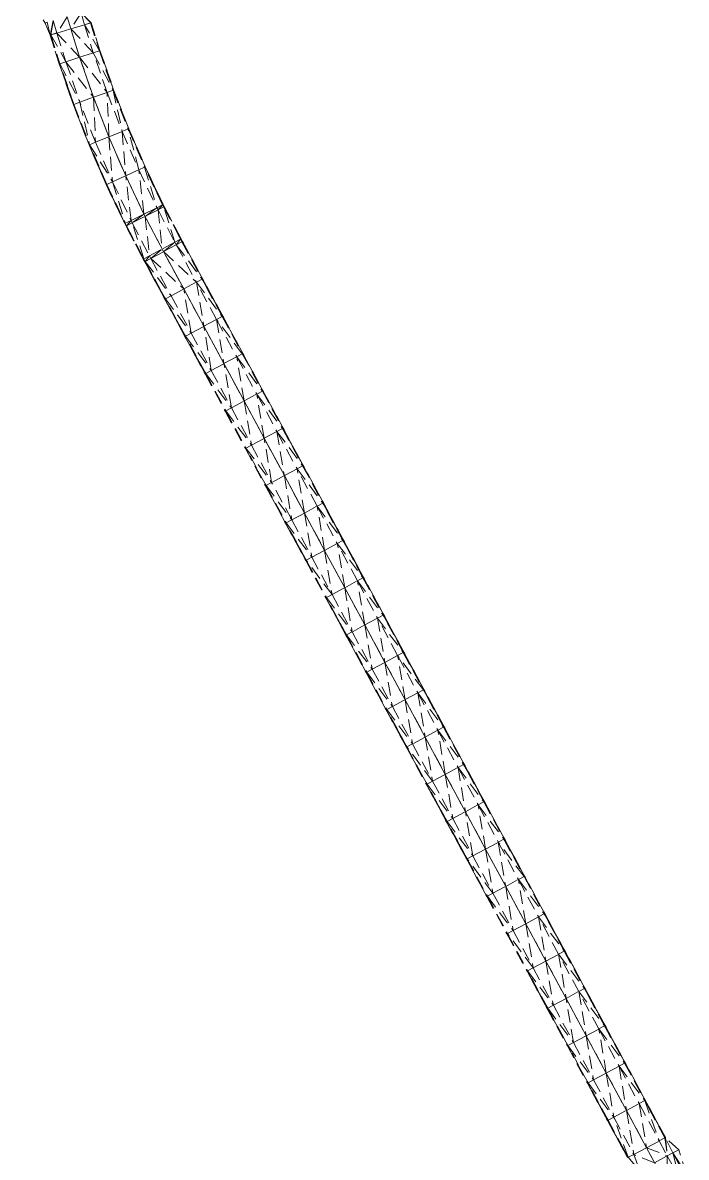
# Model space of a CAD drawing. Header units: metres. Extents: x -162 to 309, y -515 to 446.
# Drawn here: x -142.1 to 14.4, y -94.6 to 172.9 of the extents above; entities that cross this region are included whole.
import ezdxf

# ---------------------------------------------------------------- set-up
doc = ezdxf.new("R2010")
doc.units = ezdxf.units.M
doc.linetypes.add('HIDDEN', pattern=[9.525, 6.35, -3.175])
for name, color, linetype, lineweight in [('CIVD_ROAD1', 7, 'Continuous', 20), ('SURF30BREAK', 8, 'Continuous', 0), ('SURF31FEATURE', 8, 'Continuous', 0)]:
    doc.layers.add(name, color=color, linetype=linetype, lineweight=lineweight)

msp = doc.modelspace()

# ---------------------------------------------------------------- linework, layer by layer
at = {"layer": 'CIVD_ROAD1', "color": 12, "linetype": 'Continuous', "lineweight": 0}
for points in [[(-126.05, 172.79, 270.78), (-127.49, 172.36, 270.75), (-127.49, 172.36, 270.75), (-126.05, 172.79, 270.78), (-126.05, 172.79, 270.78)], [(-125.91, 172.83, 270.78), (-126.05, 172.79, 270.78), (-126.05, 172.79, 270.78), (-125.91, 172.83, 270.78), (-125.91, 172.83, 270.78)], [(-135.59, 169.95, 271.05), (-135.44, 169.99, 271.05), (-135.44, 169.99, 271.05), (-135.59, 169.95, 271.05), (-135.59, 169.95, 271.05)], [(-135.44, 169.99, 271.05), (-134.01, 170.42, 271.02), (-134.01, 170.42, 271.02), (-135.44, 169.99, 271.05), (-135.44, 169.99, 271.05)]]:
    msp.add_polyline3d(points, dxfattribs=at)
at = {"layer": 'SURF30BREAK', "color": 30, "linetype": 'HIDDEN', "lineweight": 0, "ltscale": 0.5}
for p, q in [((-142.08, 181.75, 275.45), (-136.82, 172.73, 270.86)), ((-131.59, 174.27, 271.06), (-134, 170.41, 271.01)), ((-131.59, 174.27, 271.06), (-130.75, 171.39, 270.88)), ((-128.31, 175.18, 270.93), (-130.75, 171.39, 270.88)), ((-128.31, 175.18, 270.93), (-126.06, 172.81, 270.77)), ((-125.91, 172.85, 270.77), (-128.31, 175.18, 270.93)), ((-127.49, 172.37, 270.74), (-128.31, 175.18, 270.93)), ((-136.82, 172.73, 270.86), (-136.31, 172.95, 271.23)), ((-136.82, 172.73, 270.86), (-135.59, 169.93, 270.74)), ((-135.59, 169.93, 270.74), (-136.31, 172.95, 271.23)), ((-134.86, 173.36, 271.2), (-135.59, 169.93, 270.74)), ((-134.86, 173.36, 271.2), (-135.59, 169.93, 270.74)), ((-135.58, 169.93, 271.04), (-134.86, 173.36, 271.2)), ((-135.44, 169.97, 271.04), (-134.86, 173.36, 271.2)), ((-134.86, 173.36, 271.2), (-134, 170.41, 271.01)), ((-134, 170.41, 271.01), (-130.75, 171.39, 270.88)), ((-130.75, 171.39, 270.88), (-127.49, 172.37, 270.74)), ((-130.75, 171.39, 270.88), (-125.43, 165.77, 270.31)), ((-130.75, 171.39, 270.88), (-128.66, 164.71, 270.44)), ((-126.06, 172.81, 270.77), (-127.49, 172.37, 270.74)), ((-124.01, 166.24, 270.34), (-127.49, 172.37, 270.74)), ((-127.49, 172.37, 270.74), (-125.43, 165.77, 270.31)), ((-125.91, 172.85, 270.77), (-126.06, 172.81, 270.77)), ((-126.06, 172.81, 270.77), (-123.87, 166.29, 270.34)), ((-126.06, 172.81, 270.77), (-124.01, 166.24, 270.34)), ((-125.91, 172.85, 270.77), (-125.91, 172.85, 270.47)), ((-125.91, 172.85, 270.77), (-125.91, 172.85, 270.47)), ((-125.91, 172.85, 270.77), (-123.87, 166.29, 270.34)), ((-123.86, 166.29, 270.04), (-125.91, 172.85, 270.77)), ((-123.86, 166.29, 270.04), (-125.91, 172.85, 270.47)), ((-135.59, 169.93, 270.74), (-135.58, 169.93, 271.04)), ((-135.59, 169.93, 270.74), (-133.46, 163.13, 270.61)), ((-135.59, 169.93, 270.74), (-133.46, 163.13, 270.31)), ((-135.59, 169.93, 270.74), (-135.59, 169.93, 270.74)), ((-133.46, 163.13, 270.31), (-135.59, 169.93, 270.74)), ((-135.58, 169.93, 271.04), (-135.44, 169.97, 271.04)), ((-135.58, 169.93, 271.04), (-133.32, 163.17, 270.61)), ((-133.46, 163.13, 270.61), (-135.58, 169.93, 271.04)), ((-135.44, 169.97, 271.04), (-134, 170.41, 271.01)), ((-135.44, 169.97, 271.04), (-131.89, 163.64, 270.58)), ((-135.44, 169.97, 271.04), (-133.32, 163.17, 270.61)), ((-134, 170.41, 271.01), (-128.66, 164.71, 270.44)), ((-134, 170.41, 271.01), (-131.89, 163.64, 270.58)), ((-125.43, 165.77, 270.31), (-124.01, 166.24, 270.34)), ((-123.87, 166.29, 270.34), (-124.01, 166.24, 270.34)), ((-124.01, 166.24, 270.34), (-120.64, 157, 269.65)), ((-124.01, 166.24, 270.34), (-120.79, 156.95, 269.65)), ((-123.87, 166.29, 270.34), (-123.86, 166.29, 270.04)), ((-123.87, 166.29, 270.34), (-120.64, 157.01, 269.35)), ((-120.64, 157, 269.65), (-123.87, 166.29, 270.34)), ((-120.64, 157.01, 269.35), (-123.86, 166.29, 270.04)), ((-133.46, 163.13, 270.61), (-133.32, 163.17, 270.61)), ((-133.32, 163.17, 270.61), (-131.89, 163.64, 270.58)), ((-133.32, 163.17, 270.61), (-128.58, 154.09, 269.89)), ((-129.99, 153.57, 269.92), (-133.32, 163.17, 270.61)), ((-131.89, 163.64, 270.58), (-128.66, 164.71, 270.44)), ((-131.89, 163.64, 270.58), (-125.39, 155.26, 269.76)), ((-131.89, 163.64, 270.58), (-128.58, 154.09, 269.89)), ((-128.66, 164.71, 270.44), (-125.43, 165.77, 270.31)), ((-128.66, 164.71, 270.44), (-122.19, 156.43, 269.62)), ((-128.66, 164.71, 270.44), (-125.39, 155.26, 269.76)), ((-125.43, 165.77, 270.31), (-120.79, 156.95, 269.65)), ((-122.19, 156.43, 269.62), (-125.43, 165.77, 270.31)), ((-133.46, 163.13, 270.61), (-129.99, 153.57, 269.92)), ((-133.46, 163.13, 270.31), (-133.46, 163.13, 270.61)), ((-133.46, 163.13, 270.31), (-130.13, 153.52, 269.92)), ((-133.46, 163.13, 270.31), (-130.13, 153.52, 269.62)), ((-130.13, 153.52, 269.92), (-133.46, 163.13, 270.61)), ((-128.58, 154.09, 269.89), (-125.39, 155.26, 269.76)), ((-125.39, 155.26, 269.76), (-122.19, 156.43, 269.62)), ((-125.39, 155.26, 269.76), (-121.76, 145.94, 269.07)), ((-125.39, 155.26, 269.76), (-124.91, 144.65, 269.21)), ((-122.19, 156.43, 269.62), (-120.79, 156.95, 269.65)), ((-122.19, 156.43, 269.62), (-118.62, 147.23, 268.94)), ((-121.76, 145.94, 269.07), (-122.19, 156.43, 269.62)), ((-120.79, 156.95, 269.65), (-120.64, 157, 269.65)), ((-120.79, 156.95, 269.65), (-117.09, 147.86, 268.97)), ((-120.79, 156.95, 269.65), (-117.23, 147.8, 268.97)), ((-120.79, 156.95, 269.65), (-118.62, 147.23, 268.94)), ((-120.64, 157.01, 269.35), (-117.09, 147.86, 268.97)), ((-120.64, 157, 269.65), (-120.64, 157.01, 269.35)), ((-117.08, 147.86, 268.67), (-120.64, 157.01, 269.35)), ((-120.64, 157, 269.65), (-117.09, 147.86, 268.97)), ((-130.13, 153.52, 269.92), (-129.99, 153.57, 269.92)), ((-130.13, 153.52, 269.92), (-126.3, 144.08, 269.24)), ((-130.13, 153.52, 269.62), (-130.13, 153.52, 269.92)), ((-130.13, 153.52, 269.62), (-126.44, 144.02, 268.94)), ((-126.44, 144.02, 268.94), (-130.13, 153.52, 269.92)), ((-126.43, 144.02, 269.24), (-130.13, 153.52, 269.92)), ((-129.99, 153.57, 269.92), (-128.58, 154.09, 269.89)), ((-129.99, 153.57, 269.92), (-126.3, 144.08, 269.24)), ((-128.58, 154.09, 269.89), (-126.3, 144.08, 269.24)), ((-124.91, 144.65, 269.21), (-128.58, 154.09, 269.89)), ((-121.76, 145.94, 269.07), (-118.62, 147.23, 268.94)), ((-117.23, 147.8, 268.97), (-118.62, 147.23, 268.94)), ((-118.62, 147.23, 268.94), (-114.7, 138.17, 268.25)), ((-118.62, 147.23, 268.94), (-117.79, 136.76, 268.39)), ((-117.09, 147.86, 268.97), (-117.23, 147.8, 268.97)), ((-117.23, 147.8, 268.97), (-113.2, 138.85, 268.28)), ((-117.23, 147.8, 268.97), (-113.33, 138.79, 268.28)), ((-114.7, 138.17, 268.25), (-117.23, 147.8, 268.97)), ((-117.09, 147.86, 268.97), (-117.08, 147.86, 268.67)), ((-117.09, 147.86, 268.97), (-113.2, 138.85, 268.28)), ((-117.08, 147.86, 268.67), (-113.2, 138.85, 268.28)), ((-113.19, 138.85, 267.98), (-117.08, 147.86, 268.67)), ((-126.3, 144.08, 269.24), (-124.91, 144.65, 269.21)), ((-124.91, 144.65, 269.21), (-121.76, 145.94, 269.07)), ((-124.91, 144.65, 269.21), (-120.89, 135.36, 268.52)), ((-121.76, 145.94, 269.07), (-117.79, 136.76, 268.39)), ((-121.76, 145.94, 269.07), (-120.89, 135.36, 268.52)), ((-126.44, 144.02, 268.94), (-126.43, 144.02, 269.24)), ((-126.44, 144.02, 268.94), (-122.4, 134.67, 268.25)), ((-126.43, 144.02, 269.24), (-126.3, 144.08, 269.24)), ((-126.43, 144.02, 269.24), (-122.26, 134.73, 268.55)), ((-126.43, 144.02, 269.24), (-122.39, 134.67, 268.55)), ((-122.4, 134.67, 268.25), (-126.43, 144.02, 269.24)), ((-126.3, 144.08, 269.24), (-120.89, 135.36, 268.52)), ((-122.26, 134.73, 268.55), (-126.3, 144.08, 269.24)), ((-120.89, 135.36, 268.52), (-117.79, 136.76, 268.39)), ((-117.79, 136.76, 268.39), (-114.7, 138.17, 268.25)), ((-117.79, 136.76, 268.39), (-113.49, 127.74, 267.7)), ((-116.54, 126.24, 267.84), (-117.79, 136.76, 268.39)), ((-114.7, 138.17, 268.25), (-113.33, 138.79, 268.28)), ((-114.7, 138.17, 268.25), (-110.44, 129.23, 267.57)), ((-113.49, 127.74, 267.7), (-114.7, 138.17, 268.25)), ((-113.2, 138.85, 268.28), (-113.33, 138.79, 268.28)), ((-109.09, 129.89, 267.6), (-113.33, 138.79, 268.28)), ((-113.33, 138.79, 268.28), (-110.44, 129.23, 267.57)), ((-113.19, 138.85, 267.98), (-113.2, 138.85, 268.28)), ((-113.2, 138.85, 268.28), (-108.95, 129.95, 267.6)), ((-113.2, 138.85, 268.28), (-109.09, 129.89, 267.6)), ((-108.95, 129.96, 267.3), (-113.19, 138.85, 267.98)), ((-113.19, 138.85, 267.98), (-108.95, 129.95, 267.6)), ((-122.4, 134.67, 268.25), (-122.39, 134.67, 268.55)), ((-122.4, 134.67, 268.25), (-118.03, 125.52, 267.57)), ((-122.39, 134.67, 268.55), (-122.26, 134.73, 268.55)), ((-122.39, 134.67, 268.55), (-118.03, 125.52, 267.87)), ((-118.03, 125.52, 267.57), (-122.39, 134.67, 268.55)), ((-122.26, 134.73, 268.55), (-120.89, 135.36, 268.52)), ((-122.26, 134.73, 268.55), (-117.89, 125.58, 267.87)), ((-118.03, 125.52, 267.87), (-122.26, 134.73, 268.55)), ((-120.89, 135.36, 268.52), (-116.54, 126.24, 267.84)), ((-120.89, 135.36, 268.52), (-117.89, 125.58, 267.87)), ((-113.49, 127.74, 267.7), (-110.44, 129.23, 267.57)), ((-113.21, 127.18, 267.66), (-110.44, 129.23, 267.57)), ((-110.18, 128.73, 267.53), (-113.21, 127.18, 267.66)), ((-110.44, 129.23, 267.57), (-109.09, 129.89, 267.6)), ((-110.44, 129.23, 267.57), (-110.18, 128.73, 267.53)), ((-110.18, 128.73, 267.53), (-109.09, 129.89, 267.6)), ((-110.18, 128.73, 267.53), (-108.85, 129.41, 267.56)), ((-110.18, 128.73, 267.53), (-106.19, 121.09, 266.98)), ((-110.18, 128.73, 267.53), (-109.2, 119.5, 267.07)), ((-108.95, 129.95, 267.6), (-109.09, 129.89, 267.6)), ((-109.09, 129.89, 267.6), (-108.85, 129.41, 267.56)), ((-108.71, 129.48, 267.26), (-108.95, 129.96, 267.3)), ((-108.95, 129.96, 267.3), (-108.95, 129.95, 267.6)), ((-108.95, 129.96, 267.3), (-108.72, 129.48, 267.56)), ((-108.72, 129.48, 267.56), (-108.95, 129.95, 267.6)), ((-108.95, 129.95, 267.6), (-108.85, 129.41, 267.56)), ((-108.85, 129.41, 267.56), (-108.72, 129.48, 267.56)), ((-108.85, 129.41, 267.56), (-104.87, 121.79, 267.01)), ((-106.19, 121.09, 266.98), (-108.85, 129.41, 267.56)), ((-108.72, 129.48, 267.56), (-108.71, 129.48, 267.26)), ((-108.72, 129.48, 267.56), (-104.73, 121.86, 267.01)), ((-104.87, 121.79, 267.01), (-108.72, 129.48, 267.56)), ((-104.73, 121.87, 266.71), (-108.71, 129.48, 267.26)), ((-108.71, 129.48, 267.26), (-104.73, 121.86, 267.01)), ((-116.54, 126.24, 267.84), (-117.89, 125.58, 267.87)), ((-116.54, 126.24, 267.84), (-117.57, 124.95, 267.83)), ((-116.54, 126.24, 267.84), (-113.49, 127.74, 267.7)), ((-116.54, 126.24, 267.84), (-116.24, 125.63, 267.8)), ((-113.49, 127.74, 267.7), (-116.24, 125.63, 267.8)), ((-116.24, 125.63, 267.8), (-113.21, 127.18, 267.66)), ((-113.49, 127.74, 267.7), (-113.21, 127.18, 267.66)), ((-109.2, 119.5, 267.07), (-113.21, 127.18, 267.66)), ((-113.21, 127.18, 267.66), (-112.2, 117.9, 267.15)), ((-118.03, 125.52, 267.87), (-117.89, 125.58, 267.87)), ((-118.03, 125.52, 267.87), (-117.71, 124.88, 267.83)), ((-118.03, 125.52, 267.87), (-117.71, 124.88, 267.53)), ((-118.03, 125.52, 267.57), (-118.03, 125.52, 267.87)), ((-118.03, 125.52, 267.57), (-117.71, 124.88, 267.53)), ((-117.89, 125.58, 267.87), (-117.57, 124.95, 267.83)), ((-117.71, 124.88, 267.83), (-117.89, 125.58, 267.87)), ((-117.71, 124.88, 267.83), (-117.57, 124.95, 267.83)), ((-117.71, 124.88, 267.83), (-113.66, 117.13, 267.18)), ((-117.71, 124.88, 267.53), (-117.71, 124.88, 267.83)), ((-117.71, 124.88, 267.53), (-113.66, 117.13, 266.88)), ((-113.66, 117.13, 266.88), (-117.71, 124.88, 267.83)), ((-117.57, 124.95, 267.83), (-116.24, 125.63, 267.8)), ((-117.57, 124.95, 267.83), (-113.52, 117.2, 267.18)), ((-113.66, 117.13, 267.18), (-117.57, 124.95, 267.83)), ((-116.24, 125.63, 267.8), (-112.2, 117.9, 267.15)), ((-113.52, 117.2, 267.18), (-116.24, 125.63, 267.8)), ((-106.19, 121.09, 266.98), (-109.2, 119.5, 267.07)), ((-106.19, 121.09, 266.98), (-108.86, 118.87, 267.02)), ((-108.86, 118.87, 267.02), (-105.87, 120.49, 266.93)), ((-106.19, 121.09, 266.98), (-104.87, 121.79, 267.01)), ((-106.19, 121.09, 266.98), (-105.87, 120.49, 266.93)), ((-104.87, 121.79, 267.01), (-105.87, 120.49, 266.93)), ((-105.87, 120.49, 266.93), (-104.55, 121.2, 266.96)), ((-105.87, 120.49, 266.93), (-99.8, 112.4, 266.28)), ((-105.87, 120.49, 266.93), (-101.12, 111.68, 266.25)), ((-104.87, 121.79, 267.01), (-104.73, 121.86, 267.01)), ((-104.87, 121.79, 267.01), (-104.55, 121.2, 266.96)), ((-104.73, 121.86, 267.01), (-104.73, 121.87, 266.71)), ((-104.41, 121.27, 266.96), (-104.73, 121.87, 266.71)), ((-104.41, 121.27, 266.66), (-104.73, 121.87, 266.71)), ((-104.73, 121.86, 267.01), (-104.41, 121.27, 266.96)), ((-104.55, 121.2, 266.96), (-104.73, 121.86, 267.01)), ((-104.55, 121.2, 266.96), (-104.41, 121.27, 266.96)), ((-104.55, 121.2, 266.96), (-99.67, 112.47, 266.28)), ((-104.55, 121.2, 266.96), (-99.8, 112.4, 266.28)), ((-104.41, 121.27, 266.96), (-104.41, 121.27, 266.66)), ((-104.41, 121.27, 266.96), (-99.67, 112.47, 265.98)), ((-99.67, 112.47, 265.98), (-104.41, 121.27, 266.66)), ((-99.67, 112.47, 266.28), (-104.41, 121.27, 266.96)), ((-113.52, 117.2, 267.18), (-112.2, 117.9, 267.15)), ((-112.2, 117.9, 267.15), (-113.17, 116.55, 267.13)), ((-112.2, 117.9, 267.15), (-109.2, 119.5, 267.07)), ((-112.2, 117.9, 267.15), (-111.85, 117.26, 267.1)), ((-111.85, 117.26, 267.1), (-109.2, 119.5, 267.07)), ((-111.85, 117.26, 267.1), (-108.86, 118.87, 267.02)), ((-109.2, 119.5, 267.07), (-108.86, 118.87, 267.02)), ((-108.86, 118.87, 267.02), (-101.12, 111.68, 266.25)), ((-108.86, 118.87, 267.02), (-104.12, 110.07, 266.33)), ((-113.66, 117.13, 267.18), (-113.52, 117.2, 267.18)), ((-113.66, 117.13, 267.18), (-113.31, 116.48, 267.13)), ((-113.66, 117.13, 267.18), (-113.31, 116.48, 266.83)), ((-113.66, 117.13, 266.88), (-113.66, 117.13, 267.18)), ((-113.66, 117.13, 266.88), (-113.31, 116.48, 266.83)), ((-113.52, 117.2, 267.18), (-113.17, 116.55, 267.13)), ((-113.52, 117.2, 267.18), (-113.31, 116.48, 267.13)), ((-113.17, 116.55, 267.13), (-113.31, 116.48, 267.13)), ((-108.43, 107.75, 266.45), (-113.31, 116.48, 267.13)), ((-108.56, 107.67, 266.45), (-113.31, 116.48, 266.83)), ((-113.31, 116.48, 267.13), (-113.31, 116.48, 266.83)), ((-113.31, 116.48, 267.13), (-108.56, 107.67, 266.45)), ((-113.31, 116.48, 266.83), (-108.56, 107.67, 266.15)), ((-111.85, 117.26, 267.1), (-113.17, 116.55, 267.13)), ((-113.17, 116.55, 267.13), (-107.11, 108.46, 266.42)), ((-113.17, 116.55, 267.13), (-108.43, 107.75, 266.45)), ((-111.85, 117.26, 267.1), (-104.12, 110.07, 266.33)), ((-111.85, 117.26, 267.1), (-107.11, 108.46, 266.42)), ((-101.12, 111.68, 266.25), (-99.8, 112.4, 266.28)), ((-99.8, 112.4, 266.28), (-99.67, 112.47, 266.28)), ((-99.8, 112.4, 266.28), (-94.93, 103.66, 265.59)), ((-95.06, 103.59, 265.59), (-99.8, 112.4, 266.28)), ((-99.67, 112.47, 265.98), (-94.93, 103.66, 265.59)), ((-99.67, 112.47, 266.28), (-99.67, 112.47, 265.98)), ((-99.67, 112.47, 266.28), (-94.93, 103.66, 265.59)), ((-94.92, 103.67, 265.29), (-99.67, 112.47, 265.98)), ((-107.11, 108.46, 266.42), (-104.12, 110.07, 266.33)), ((-104.12, 110.07, 266.33), (-101.12, 111.68, 266.25)), ((-104.12, 110.07, 266.33), (-99.37, 101.27, 265.65)), ((-102.36, 99.66, 265.73), (-104.12, 110.07, 266.33)), ((-101.12, 111.68, 266.25), (-95.06, 103.59, 265.59)), ((-101.12, 111.68, 266.25), (-99.37, 101.27, 265.65)), ((-96.38, 102.88, 265.56), (-101.12, 111.68, 266.25)), ((-108.43, 107.75, 266.45), (-108.56, 107.67, 266.45)), ((-108.56, 107.67, 266.45), (-103.68, 98.94, 265.76)), ((-108.56, 107.67, 266.45), (-103.82, 98.87, 265.46)), ((-108.56, 107.67, 266.15), (-108.56, 107.67, 266.45)), ((-108.56, 107.67, 266.15), (-103.82, 98.87, 265.46)), ((-103.82, 98.87, 265.76), (-108.56, 107.67, 266.45)), ((-108.43, 107.75, 266.45), (-107.11, 108.46, 266.42)), ((-108.43, 107.75, 266.45), (-102.36, 99.66, 265.73)), ((-103.68, 98.94, 265.76), (-108.43, 107.75, 266.45)), ((-107.11, 108.46, 266.42), (-102.36, 99.66, 265.73)), ((-99.37, 101.27, 265.65), (-96.38, 102.88, 265.56)), ((-95.06, 103.59, 265.59), (-96.38, 102.88, 265.56)), ((-90.31, 94.79, 264.91), (-96.38, 102.88, 265.56)), ((-96.38, 102.88, 265.56), (-91.63, 94.08, 264.88)), ((-96.38, 102.88, 265.56), (-94.63, 92.47, 264.96)), ((-94.93, 103.66, 265.59), (-95.06, 103.59, 265.59)), ((-95.06, 103.59, 265.59), (-90.18, 94.86, 264.91)), ((-95.06, 103.59, 265.59), (-90.31, 94.79, 264.91)), ((-94.92, 103.67, 265.29), (-94.93, 103.66, 265.59)), ((-94.93, 103.66, 265.59), (-90.18, 94.86, 264.91)), ((-90.18, 94.86, 264.61), (-94.92, 103.67, 265.29)), ((-94.92, 103.67, 265.29), (-90.18, 94.86, 264.91)), ((-103.68, 98.94, 265.76), (-102.36, 99.66, 265.73)), ((-102.36, 99.66, 265.73), (-99.37, 101.27, 265.65)), ((-102.36, 99.66, 265.73), (-97.62, 90.85, 265.05)), ((-99.37, 101.27, 265.65), (-94.63, 92.47, 264.96)), ((-97.62, 90.85, 265.05), (-99.37, 101.27, 265.65)), ((-103.82, 98.87, 265.76), (-103.68, 98.94, 265.76)), ((-103.82, 98.87, 265.46), (-103.82, 98.87, 265.76)), ((-103.82, 98.87, 265.46), (-99.08, 90.07, 264.78)), ((-103.82, 98.87, 265.76), (-98.94, 90.14, 265.08)), ((-103.82, 98.87, 265.76), (-99.08, 90.07, 264.78)), ((-99.07, 90.07, 265.08), (-103.82, 98.87, 265.76)), ((-103.68, 98.94, 265.76), (-97.62, 90.85, 265.05)), ((-98.94, 90.14, 265.08), (-103.68, 98.94, 265.76)), ((-94.63, 92.47, 264.96), (-91.63, 94.08, 264.88)), ((-91.63, 94.08, 264.88), (-90.31, 94.79, 264.91)), ((-91.63, 94.08, 264.88), (-85.57, 85.99, 264.22)), ((-91.63, 94.08, 264.88), (-86.89, 85.28, 264.19)), ((-89.88, 83.66, 264.28), (-91.63, 94.08, 264.88)), ((-90.18, 94.86, 264.91), (-90.31, 94.79, 264.91)), ((-90.31, 94.79, 264.91), (-85.44, 86.06, 264.22)), ((-90.31, 94.79, 264.91), (-85.57, 85.99, 264.22)), ((-90.18, 94.86, 264.61), (-85.44, 86.06, 264.22)), ((-90.18, 94.86, 264.91), (-90.18, 94.86, 264.61)), ((-90.18, 94.86, 264.91), (-85.44, 86.06, 264.22)), ((-85.43, 86.06, 263.92), (-90.18, 94.86, 264.61)), ((-97.62, 90.85, 265.05), (-94.63, 92.47, 264.96)), ((-94.63, 92.47, 264.96), (-89.88, 83.66, 264.28)), ((-92.87, 82.05, 264.36), (-94.63, 92.47, 264.96)), ((-99.08, 90.07, 264.78), (-99.07, 90.07, 265.08)), ((-99.08, 90.07, 264.78), (-94.33, 81.26, 264.09)), ((-99.07, 90.07, 265.08), (-98.94, 90.14, 265.08)), ((-99.07, 90.07, 265.08), (-94.19, 81.34, 264.39)), ((-99.07, 90.07, 265.08), (-94.33, 81.27, 264.39)), ((-99.07, 90.07, 265.08), (-94.33, 81.26, 264.09)), ((-98.94, 90.14, 265.08), (-97.62, 90.85, 265.05)), ((-98.94, 90.14, 265.08), (-92.87, 82.05, 264.36)), ((-98.94, 90.14, 265.08), (-94.19, 81.34, 264.39)), ((-97.62, 90.85, 265.05), (-92.87, 82.05, 264.36)), ((-86.89, 85.28, 264.19), (-85.57, 85.99, 264.22)), ((-85.57, 85.99, 264.22), (-85.44, 86.06, 264.22)), ((-85.57, 85.99, 264.22), (-80.69, 77.26, 263.54)), ((-85.57, 85.99, 264.22), (-80.82, 77.18, 263.54)), ((-85.44, 86.06, 264.22), (-85.43, 86.06, 263.92)), ((-85.44, 86.06, 264.22), (-80.69, 77.26, 263.54)), ((-80.69, 77.26, 263.24), (-85.43, 86.06, 263.92)), ((-80.69, 77.26, 263.54), (-85.43, 86.06, 263.92)), ((-92.87, 82.05, 264.36), (-89.88, 83.66, 264.28)), ((-89.88, 83.66, 264.28), (-86.89, 85.28, 264.19)), ((-89.88, 83.66, 264.28), (-85.14, 74.86, 263.59)), ((-89.88, 83.66, 264.28), (-88.13, 73.25, 263.68)), ((-86.89, 85.28, 264.19), (-80.82, 77.18, 263.54)), ((-86.89, 85.28, 264.19), (-82.14, 76.47, 263.51)), ((-85.14, 74.86, 263.59), (-86.89, 85.28, 264.19)), ((-94.19, 81.34, 264.39), (-94.33, 81.27, 264.39)), ((-94.33, 81.27, 264.39), (-94.33, 81.26, 264.09)), ((-94.33, 81.27, 264.39), (-89.45, 72.53, 263.71)), ((-94.33, 81.27, 264.39), (-89.58, 72.46, 263.71)), ((-94.33, 81.27, 264.39), (-89.59, 72.46, 263.41)), ((-94.33, 81.26, 264.09), (-89.59, 72.46, 263.41)), ((-92.87, 82.05, 264.36), (-94.19, 81.34, 264.39)), ((-94.19, 81.34, 264.39), (-88.13, 73.25, 263.68)), ((-94.19, 81.34, 264.39), (-89.45, 72.53, 263.71)), ((-92.87, 82.05, 264.36), (-88.13, 73.25, 263.68)), ((-85.14, 74.86, 263.59), (-82.14, 76.47, 263.51)), ((-80.82, 77.18, 263.54), (-82.14, 76.47, 263.51)), ((-82.14, 76.47, 263.51), (-76.08, 68.38, 262.85)), ((-82.14, 76.47, 263.51), (-77.4, 67.67, 262.82)), ((-82.14, 76.47, 263.51), (-80.39, 66.06, 262.91)), ((-80.69, 77.26, 263.54), (-80.82, 77.18, 263.54)), ((-75.95, 68.45, 262.85), (-80.82, 77.18, 263.54)), ((-80.82, 77.18, 263.54), (-76.08, 68.38, 262.85)), ((-75.95, 68.45, 262.85), (-80.69, 77.26, 263.54)), ((-75.94, 68.46, 262.55), (-80.69, 77.26, 263.24)), ((-80.69, 77.26, 263.24), (-80.69, 77.26, 263.54)), ((-80.69, 77.26, 263.24), (-75.95, 68.45, 262.85)), ((-89.59, 72.46, 263.41), (-89.58, 72.46, 263.71)), ((-89.59, 72.46, 263.41), (-84.84, 63.66, 262.72)), ((-89.45, 72.53, 263.71), (-89.58, 72.46, 263.71)), ((-89.58, 72.46, 263.71), (-84.71, 63.73, 263.02)), ((-89.58, 72.46, 263.71), (-84.84, 63.66, 263.02)), ((-89.58, 72.46, 263.71), (-84.84, 63.66, 262.72)), ((-89.45, 72.53, 263.71), (-88.13, 73.25, 263.68)), ((-84.71, 63.73, 263.02), (-89.45, 72.53, 263.71)), ((-89.45, 72.53, 263.71), (-83.39, 64.44, 262.99)), ((-88.13, 73.25, 263.68), (-85.14, 74.86, 263.59)), ((-88.13, 73.25, 263.68), (-83.39, 64.44, 262.99)), ((-83.39, 64.44, 262.99), (-85.14, 74.86, 263.59)), ((-85.14, 74.86, 263.59), (-80.39, 66.06, 262.91)), ((-77.4, 67.67, 262.82), (-80.39, 66.06, 262.91)), ((-77.4, 67.67, 262.82), (-76.08, 68.38, 262.85)), ((-75.65, 57.25, 262.22), (-77.4, 67.67, 262.82)), ((-72.65, 58.87, 262.14), (-77.4, 67.67, 262.82)), ((-77.4, 67.67, 262.82), (-71.33, 59.58, 262.17)), ((-75.95, 68.45, 262.85), (-76.08, 68.38, 262.85)), ((-76.08, 68.38, 262.85), (-71.2, 59.65, 262.17)), ((-76.08, 68.38, 262.85), (-71.33, 59.58, 262.17)), ((-75.94, 68.46, 262.55), (-75.95, 68.45, 262.85)), ((-75.95, 68.45, 262.85), (-71.2, 59.65, 262.17)), ((-71.2, 59.65, 262.17), (-75.94, 68.46, 262.55)), ((-71.2, 59.65, 261.87), (-75.94, 68.46, 262.55)), ((-83.39, 64.44, 262.99), (-84.71, 63.73, 263.02)), ((-80.39, 66.06, 262.91), (-83.39, 64.44, 262.99)), ((-78.64, 55.64, 262.31), (-83.39, 64.44, 262.99)), ((-80.39, 66.06, 262.91), (-75.65, 57.25, 262.22)), ((-80.39, 66.06, 262.91), (-78.64, 55.64, 262.31)), ((-84.84, 63.66, 263.02), (-84.71, 63.73, 263.02)), ((-84.84, 63.66, 263.02), (-79.96, 54.93, 262.34)), ((-84.84, 63.66, 263.02), (-80.1, 54.86, 262.04)), ((-84.84, 63.66, 262.72), (-84.84, 63.66, 263.02)), ((-84.84, 63.66, 262.72), (-80.1, 54.86, 262.04)), ((-80.09, 54.86, 262.34), (-84.84, 63.66, 263.02)), ((-84.71, 63.73, 263.02), (-78.64, 55.64, 262.31)), ((-84.71, 63.73, 263.02), (-79.96, 54.93, 262.34)), ((-75.65, 57.25, 262.22), (-72.65, 58.87, 262.14)), ((-72.65, 58.87, 262.14), (-71.33, 59.58, 262.17)), ((-72.65, 58.87, 262.14), (-66.59, 50.78, 261.49)), ((-72.65, 58.87, 262.14), (-67.91, 50.06, 261.46)), ((-70.9, 48.45, 261.54), (-72.65, 58.87, 262.14)), ((-71.33, 59.58, 262.17), (-71.2, 59.65, 262.17)), ((-71.33, 59.58, 262.17), (-66.46, 50.85, 261.49)), ((-66.59, 50.78, 261.49), (-71.33, 59.58, 262.17)), ((-71.2, 59.65, 262.17), (-71.2, 59.65, 261.87)), ((-71.2, 59.65, 262.17), (-66.46, 50.85, 261.49)), ((-66.46, 50.85, 261.49), (-71.2, 59.65, 261.87)), ((-66.45, 50.85, 261.19), (-71.2, 59.65, 261.87)), ((-75.65, 57.25, 262.22), (-78.64, 55.64, 262.31)), ((-75.65, 57.25, 262.22), (-70.9, 48.45, 261.54)), ((-75.65, 57.25, 262.22), (-73.9, 46.84, 261.63)), ((-80.1, 54.86, 262.04), (-80.09, 54.86, 262.34)), ((-80.1, 54.86, 262.04), (-75.35, 46.05, 261.36)), ((-80.09, 54.86, 262.34), (-79.96, 54.93, 262.34)), ((-75.35, 46.06, 261.66), (-80.09, 54.86, 262.34)), ((-80.09, 54.86, 262.34), (-75.22, 46.13, 261.66)), ((-80.09, 54.86, 262.34), (-75.35, 46.05, 261.36)), ((-79.96, 54.93, 262.34), (-78.64, 55.64, 262.31)), ((-75.22, 46.13, 261.66), (-79.96, 54.93, 262.34)), ((-79.96, 54.93, 262.34), (-73.9, 46.84, 261.63)), ((-78.64, 55.64, 262.31), (-73.9, 46.84, 261.63)), ((-66.59, 50.78, 261.49), (-66.46, 50.85, 261.49)), ((-66.46, 50.85, 261.49), (-66.45, 50.85, 261.19)), ((-66.46, 50.85, 261.49), (-61.71, 42.04, 260.8)), ((-61.71, 42.04, 260.8), (-66.45, 50.85, 261.19)), ((-61.71, 42.05, 260.5), (-66.45, 50.85, 261.19)), ((-73.9, 46.84, 261.63), (-70.9, 48.45, 261.54)), ((-70.9, 48.45, 261.54), (-67.91, 50.06, 261.46)), ((-70.9, 48.45, 261.54), (-66.16, 39.65, 260.86)), ((-70.9, 48.45, 261.54), (-69.15, 38.04, 260.94)), ((-67.91, 50.06, 261.46), (-66.59, 50.78, 261.49)), ((-67.91, 50.06, 261.46), (-61.85, 41.97, 260.8)), ((-66.16, 39.65, 260.86), (-67.91, 50.06, 261.46)), ((-63.17, 41.26, 260.77), (-67.91, 50.06, 261.46)), ((-66.59, 50.78, 261.49), (-61.71, 42.04, 260.8)), ((-61.85, 41.97, 260.8), (-66.59, 50.78, 261.49)), ((-75.35, 46.06, 261.66), (-75.22, 46.13, 261.66)), ((-75.35, 46.05, 261.36), (-75.35, 46.06, 261.66)), ((-75.35, 46.06, 261.66), (-70.47, 37.32, 260.97)), ((-75.35, 46.06, 261.66), (-70.6, 37.25, 260.97)), ((-75.35, 46.06, 261.66), (-70.61, 37.25, 260.67)), ((-75.35, 46.05, 261.36), (-70.61, 37.25, 260.67)), ((-75.22, 46.13, 261.66), (-73.9, 46.84, 261.63)), ((-69.15, 38.04, 260.94), (-75.22, 46.13, 261.66)), ((-75.22, 46.13, 261.66), (-70.47, 37.32, 260.97)), ((-73.9, 46.84, 261.63), (-69.15, 38.04, 260.94)), ((-66.16, 39.65, 260.86), (-63.17, 41.26, 260.77)), ((-63.17, 41.26, 260.77), (-61.85, 41.97, 260.8)), ((-63.17, 41.26, 260.77), (-57.1, 33.17, 260.12)), ((-63.17, 41.26, 260.77), (-58.42, 32.46, 260.09)), ((-61.41, 30.85, 260.17), (-63.17, 41.26, 260.77)), ((-61.85, 41.97, 260.8), (-61.71, 42.04, 260.8)), ((-61.85, 41.97, 260.8), (-56.97, 33.24, 260.12)), ((-61.85, 41.97, 260.8), (-57.1, 33.17, 260.12)), ((-61.71, 42.04, 260.8), (-61.71, 42.05, 260.5)), ((-56.97, 33.24, 260.12), (-61.71, 42.05, 260.5)), ((-56.96, 33.24, 259.82), (-61.71, 42.05, 260.5)), ((-61.71, 42.04, 260.8), (-56.97, 33.24, 260.12)), ((-70.47, 37.32, 260.97), (-69.15, 38.04, 260.94)), ((-69.15, 38.04, 260.94), (-66.16, 39.65, 260.86)), ((-69.15, 38.04, 260.94), (-64.41, 29.23, 260.26)), ((-66.16, 39.65, 260.86), (-61.41, 30.85, 260.17)), ((-66.16, 39.65, 260.86), (-64.41, 29.23, 260.26)), ((-70.6, 37.25, 260.97), (-70.61, 37.25, 260.67)), ((-70.61, 37.25, 260.67), (-65.86, 28.45, 259.99)), ((-70.47, 37.32, 260.97), (-70.6, 37.25, 260.97)), ((-70.6, 37.25, 260.97), (-65.73, 28.52, 260.29)), ((-65.86, 28.45, 259.99), (-70.6, 37.25, 260.97)), ((-65.86, 28.45, 260.29), (-70.6, 37.25, 260.97)), ((-70.47, 37.32, 260.97), (-64.41, 29.23, 260.26)), ((-65.73, 28.52, 260.29), (-70.47, 37.32, 260.97)), ((-61.41, 30.85, 260.17), (-58.42, 32.46, 260.09)), ((-58.42, 32.46, 260.09), (-57.1, 33.17, 260.12)), ((-53.68, 23.66, 259.4), (-58.42, 32.46, 260.09)), ((-58.42, 32.46, 260.09), (-52.36, 24.37, 259.43)), ((-58.42, 32.46, 260.09), (-56.67, 22.04, 259.49)), ((-57.1, 33.17, 260.12), (-56.97, 33.24, 260.12)), ((-52.36, 24.37, 259.43), (-57.1, 33.17, 260.12)), ((-57.1, 33.17, 260.12), (-52.22, 24.44, 259.43)), ((-56.97, 33.24, 260.12), (-56.96, 33.24, 259.82)), ((-56.97, 33.24, 260.12), (-52.22, 24.44, 259.43)), ((-52.22, 24.44, 259.13), (-56.96, 33.24, 259.82)), ((-52.22, 24.44, 259.43), (-56.96, 33.24, 259.82)), ((-61.41, 30.85, 260.17), (-64.41, 29.23, 260.26)), ((-61.41, 30.85, 260.17), (-56.67, 22.04, 259.49)), ((-61.41, 30.85, 260.17), (-59.66, 20.43, 259.57)), ((-65.86, 28.45, 260.29), (-65.73, 28.52, 260.29)), ((-65.86, 28.45, 259.99), (-65.86, 28.45, 260.29)), ((-65.86, 28.45, 259.99), (-61.12, 19.64, 259.3)), ((-65.86, 28.45, 260.29), (-60.98, 19.72, 259.6)), ((-65.86, 28.45, 260.29), (-61.12, 19.64, 259.3)), ((-61.12, 19.65, 259.6), (-65.86, 28.45, 260.29)), ((-65.73, 28.52, 260.29), (-64.41, 29.23, 260.26)), ((-65.73, 28.52, 260.29), (-59.66, 20.43, 259.57)), ((-65.73, 28.52, 260.29), (-60.98, 19.72, 259.6)), ((-64.41, 29.23, 260.26), (-59.66, 20.43, 259.57)), ((-52.36, 24.37, 259.43), (-53.68, 23.66, 259.4)), ((-52.22, 24.44, 259.43), (-52.36, 24.37, 259.43)), ((-47.48, 15.64, 258.75), (-52.36, 24.37, 259.43)), ((-52.36, 24.37, 259.43), (-47.61, 15.56, 258.75)), ((-47.48, 15.64, 258.45), (-52.22, 24.44, 259.13)), ((-52.22, 24.44, 259.13), (-52.22, 24.44, 259.43)), ((-52.22, 24.44, 259.13), (-47.48, 15.64, 258.75)), ((-52.22, 24.44, 259.43), (-47.48, 15.64, 258.75)), ((-59.66, 20.43, 259.57), (-56.67, 22.04, 259.49)), ((-56.67, 22.04, 259.49), (-53.68, 23.66, 259.4)), ((-56.67, 22.04, 259.49), (-51.93, 13.24, 258.8)), ((-56.67, 22.04, 259.49), (-54.92, 11.63, 258.89)), ((-47.61, 15.56, 258.75), (-53.68, 23.66, 259.4)), ((-53.68, 23.66, 259.4), (-48.93, 14.85, 258.72)), ((-51.93, 13.24, 258.8), (-53.68, 23.66, 259.4)), ((-61.12, 19.65, 259.6), (-60.98, 19.72, 259.6)), ((-61.12, 19.64, 259.3), (-61.12, 19.65, 259.6)), ((-61.12, 19.65, 259.6), (-56.24, 10.92, 258.92)), ((-61.12, 19.65, 259.6), (-56.38, 10.84, 258.62)), ((-56.37, 10.84, 258.92), (-61.12, 19.65, 259.6)), ((-61.12, 19.64, 259.3), (-56.38, 10.84, 258.62)), ((-60.98, 19.72, 259.6), (-59.66, 20.43, 259.57)), ((-60.98, 19.72, 259.6), (-54.92, 11.63, 258.89)), ((-60.98, 19.72, 259.6), (-56.24, 10.92, 258.92)), ((-59.66, 20.43, 259.57), (-54.92, 11.63, 258.89)), ((-48.93, 14.85, 258.72), (-51.93, 13.24, 258.8)), ((-47.61, 15.56, 258.75), (-48.93, 14.85, 258.72)), ((-48.93, 14.85, 258.72), (-42.87, 6.76, 258.06)), ((-48.93, 14.85, 258.72), (-44.19, 6.05, 258.03)), ((-48.93, 14.85, 258.72), (-47.18, 4.44, 258.12)), ((-47.61, 15.56, 258.75), (-47.48, 15.64, 258.75)), ((-47.61, 15.56, 258.75), (-42.74, 6.83, 258.06)), ((-42.87, 6.76, 258.06), (-47.61, 15.56, 258.75)), ((-47.48, 15.64, 258.75), (-47.48, 15.64, 258.45)), ((-47.48, 15.64, 258.75), (-42.74, 6.83, 258.06)), ((-42.74, 6.83, 258.06), (-47.48, 15.64, 258.45)), ((-42.73, 6.84, 257.76), (-47.48, 15.64, 258.45)), ((-56.38, 10.84, 258.62), (-56.37, 10.84, 258.92)), ((-56.38, 10.84, 258.62), (-51.63, 2.04, 257.93)), ((-56.37, 10.84, 258.92), (-56.24, 10.92, 258.92)), ((-51.63, 2.04, 257.93), (-56.37, 10.84, 258.92)), ((-56.37, 10.84, 258.92), (-51.49, 2.11, 258.23)), ((-56.37, 10.84, 258.92), (-51.63, 2.04, 258.23)), ((-56.24, 10.92, 258.92), (-54.92, 11.63, 258.89)), ((-51.49, 2.11, 258.23), (-56.24, 10.92, 258.92)), ((-56.24, 10.92, 258.92), (-50.17, 2.82, 258.2)), ((-54.92, 11.63, 258.89), (-51.93, 13.24, 258.8)), ((-54.92, 11.63, 258.89), (-50.17, 2.82, 258.2)), ((-51.93, 13.24, 258.8), (-47.18, 4.44, 258.12)), ((-51.93, 13.24, 258.8), (-50.17, 2.82, 258.2)), ((-44.19, 6.05, 258.03), (-47.18, 4.44, 258.12)), ((-42.87, 6.76, 258.06), (-44.19, 6.05, 258.03)), ((-44.19, 6.05, 258.03), (-38.12, -2.04, 257.38)), ((-44.19, 6.05, 258.03), (-39.44, -2.75, 257.35)), ((-42.44, -4.37, 257.43), (-44.19, 6.05, 258.03)), ((-42.87, 6.76, 258.06), (-42.74, 6.83, 258.06)), ((-42.87, 6.76, 258.06), (-37.99, -1.97, 257.38)), ((-42.87, 6.76, 258.06), (-38.12, -2.04, 257.38)), ((-42.74, 6.83, 258.06), (-42.73, 6.84, 257.76)), ((-42.74, 6.83, 258.06), (-37.99, -1.97, 257.38)), ((-42.73, 6.84, 257.76), (-37.99, -1.97, 257.38)), ((-37.99, -1.97, 257.08), (-42.73, 6.84, 257.76)), ((-50.17, 2.82, 258.2), (-51.49, 2.11, 258.23)), ((-47.18, 4.44, 258.12), (-50.17, 2.82, 258.2)), ((-50.17, 2.82, 258.2), (-45.43, -5.98, 257.52)), ((-47.18, 4.44, 258.12), (-42.44, -4.37, 257.43)), ((-47.18, 4.44, 258.12), (-45.43, -5.98, 257.52)), ((-51.49, 2.11, 258.23), (-51.63, 2.04, 258.23)), ((-46.75, -6.69, 257.55), (-51.63, 2.04, 258.23)), ((-51.63, 2.04, 258.23), (-51.63, 2.04, 257.93)), ((-51.63, 2.04, 258.23), (-46.88, -6.76, 257.55)), ((-51.63, 2.04, 258.23), (-46.89, -6.76, 257.25)), ((-51.63, 2.04, 257.93), (-46.89, -6.76, 257.25)), ((-45.43, -5.98, 257.52), (-51.49, 2.11, 258.23)), ((-51.49, 2.11, 258.23), (-46.75, -6.69, 257.55)), ((-39.44, -2.75, 257.35), (-38.12, -2.04, 257.38)), ((-38.12, -2.04, 257.38), (-37.99, -1.97, 257.38)), ((-38.12, -2.04, 257.38), (-33.25, -10.77, 256.69)), ((-33.38, -10.84, 256.69), (-38.12, -2.04, 257.38)), ((-37.99, -1.97, 257.38), (-37.99, -1.97, 257.08)), ((-37.99, -1.97, 257.38), (-33.25, -10.77, 256.69)), ((-33.25, -10.77, 256.69), (-37.99, -1.97, 257.08)), ((-33.24, -10.77, 256.39), (-37.99, -1.97, 257.08)), ((-45.43, -5.98, 257.52), (-42.44, -4.37, 257.43)), ((-42.44, -4.37, 257.43), (-39.44, -2.75, 257.35)), ((-42.44, -4.37, 257.43), (-37.69, -13.17, 256.75)), ((-42.44, -4.37, 257.43), (-40.68, -14.78, 256.83)), ((-39.44, -2.75, 257.35), (-33.38, -10.84, 256.69)), ((-39.44, -2.75, 257.35), (-34.7, -11.56, 256.66)), ((-39.44, -2.75, 257.35), (-37.69, -13.17, 256.75)), ((-46.89, -6.76, 257.25), (-46.88, -6.76, 257.55)), ((-46.89, -6.76, 257.25), (-42.14, -15.57, 256.56)), ((-46.75, -6.69, 257.55), (-46.88, -6.76, 257.55)), ((-46.88, -6.76, 257.55), (-42.01, -15.49, 256.86)), ((-46.88, -6.76, 257.55), (-42.14, -15.57, 256.56)), ((-42.14, -15.56, 256.86), (-46.88, -6.76, 257.55)), ((-45.43, -5.98, 257.52), (-46.75, -6.69, 257.55)), ((-46.75, -6.69, 257.55), (-40.68, -14.78, 256.83)), ((-42.01, -15.49, 256.86), (-46.75, -6.69, 257.55)), ((-45.43, -5.98, 257.52), (-40.68, -14.78, 256.83)), ((-40.68, -14.78, 256.83), (-37.69, -13.17, 256.75)), ((-37.69, -13.17, 256.75), (-34.7, -11.56, 256.66)), ((-37.69, -13.17, 256.75), (-32.95, -21.97, 256.06)), ((-35.94, -23.58, 256.15), (-37.69, -13.17, 256.75)), ((-34.7, -11.56, 256.66), (-33.38, -10.84, 256.69)), ((-34.7, -11.56, 256.66), (-28.63, -19.65, 256.01)), ((-34.7, -11.56, 256.66), (-29.95, -20.36, 255.98)), ((-32.95, -21.97, 256.06), (-34.7, -11.56, 256.66)), ((-33.38, -10.84, 256.69), (-33.25, -10.77, 256.69)), ((-33.38, -10.84, 256.69), (-28.5, -19.58, 256.01)), ((-33.38, -10.84, 256.69), (-28.63, -19.65, 256.01)), ((-33.25, -10.77, 256.69), (-33.24, -10.77, 256.39)), ((-33.25, -10.77, 256.69), (-28.5, -19.58, 256.01)), ((-33.24, -10.77, 256.39), (-28.5, -19.58, 256.01)), ((-28.5, -19.57, 255.71), (-33.24, -10.77, 256.39)), ((-42.14, -15.56, 256.86), (-42.01, -15.49, 256.86)), ((-42.14, -15.57, 256.56), (-42.14, -15.56, 256.86)), ((-42.14, -15.56, 256.86), (-37.26, -24.3, 256.18)), ((-42.14, -15.56, 256.86), (-37.39, -24.37, 256.18)), ((-37.4, -24.37, 255.88), (-42.14, -15.56, 256.86)), ((-42.14, -15.57, 256.56), (-37.4, -24.37, 255.88)), ((-42.01, -15.49, 256.86), (-40.68, -14.78, 256.83)), ((-42.01, -15.49, 256.86), (-35.94, -23.58, 256.15)), ((-37.26, -24.3, 256.18), (-42.01, -15.49, 256.86)), ((-40.68, -14.78, 256.83), (-35.94, -23.58, 256.15)), ((-32.95, -21.97, 256.06), (-29.95, -20.36, 255.98)), ((-29.95, -20.36, 255.98), (-28.63, -19.65, 256.01)), ((-29.95, -20.36, 255.98), (-25.21, -29.16, 255.29)), ((-29.95, -20.36, 255.98), (-28.2, -30.77, 255.38)), ((-23.89, -28.45, 255.32), (-29.95, -20.36, 255.98)), ((-28.63, -19.65, 256.01), (-28.5, -19.58, 256.01)), ((-28.63, -19.65, 256.01), (-23.89, -28.45, 255.32)), ((-23.76, -28.38, 255.32), (-28.63, -19.65, 256.01)), ((-28.5, -19.57, 255.71), (-23.76, -28.38, 255.32)), ((-28.5, -19.58, 256.01), (-28.5, -19.57, 255.71)), ((-23.75, -28.38, 255.02), (-28.5, -19.57, 255.71)), ((-23.76, -28.38, 255.32), (-28.5, -19.58, 256.01)), ((-37.26, -24.3, 256.18), (-35.94, -23.58, 256.15)), ((-35.94, -23.58, 256.15), (-32.95, -21.97, 256.06)), ((-35.94, -23.58, 256.15), (-31.2, -32.39, 255.46)), ((-32.95, -21.97, 256.06), (-28.2, -30.77, 255.38)), ((-32.95, -21.97, 256.06), (-31.2, -32.39, 255.46)), ((-37.4, -24.37, 255.88), (-37.39, -24.37, 256.18)), ((-37.4, -24.37, 255.88), (-32.65, -33.17, 255.19)), ((-37.39, -24.37, 256.18), (-37.26, -24.3, 256.18)), ((-37.39, -24.37, 256.18), (-32.52, -33.1, 255.49)), ((-37.39, -24.37, 256.18), (-32.65, -33.17, 255.19)), ((-32.65, -33.17, 255.49), (-37.39, -24.37, 256.18)), ((-37.26, -24.3, 256.18), (-32.52, -33.1, 255.49)), ((-31.2, -32.39, 255.46), (-37.26, -24.3, 256.18)), ((-28.2, -30.77, 255.38), (-25.21, -29.16, 255.29)), ((-25.21, -29.16, 255.29), (-23.89, -28.45, 255.32)), ((-25.21, -29.16, 255.29), (-19.14, -37.25, 254.64)), ((-25.21, -29.16, 255.29), (-20.47, -37.96, 254.61)), ((-23.46, -39.58, 254.69), (-25.21, -29.16, 255.29)), ((-23.89, -28.45, 255.32), (-23.76, -28.38, 255.32)), ((-23.89, -28.45, 255.32), (-19.01, -37.18, 254.64)), ((-23.89, -28.45, 255.32), (-19.14, -37.25, 254.64)), ((-23.76, -28.38, 255.32), (-19.01, -37.18, 254.64)), ((-23.75, -28.38, 255.02), (-23.76, -28.38, 255.32)), ((-19.01, -37.18, 254.64), (-23.75, -28.38, 255.02)), ((-19.01, -37.18, 254.34), (-23.75, -28.38, 255.02)), ((-31.2, -32.39, 255.46), (-28.2, -30.77, 255.38)), ((-28.2, -30.77, 255.38), (-23.46, -39.58, 254.69)), ((-28.2, -30.77, 255.38), (-26.45, -41.19, 254.78)), ((-32.65, -33.17, 255.49), (-32.52, -33.1, 255.49)), ((-32.65, -33.17, 255.19), (-32.65, -33.17, 255.49)), ((-32.65, -33.17, 255.19), (-27.91, -41.98, 254.51)), ((-32.65, -33.17, 255.49), (-27.77, -41.9, 254.81)), ((-32.65, -33.17, 255.49), (-27.9, -41.97, 254.81)), ((-32.65, -33.17, 255.49), (-27.91, -41.98, 254.51)), ((-32.52, -33.1, 255.49), (-31.2, -32.39, 255.46)), ((-32.52, -33.1, 255.49), (-26.45, -41.19, 254.78)), ((-32.52, -33.1, 255.49), (-27.77, -41.9, 254.81)), ((-31.2, -32.39, 255.46), (-26.45, -41.19, 254.78)), ((-20.47, -37.96, 254.61), (-19.14, -37.25, 254.64)), ((-19.14, -37.25, 254.64), (-19.01, -37.18, 254.64)), ((-19.14, -37.25, 254.64), (-14.27, -45.98, 253.95)), ((-14.4, -46.05, 253.95), (-19.14, -37.25, 254.64)), ((-19.01, -37.18, 254.64), (-19.01, -37.18, 254.34)), ((-19.01, -37.18, 254.64), (-14.27, -45.98, 253.95)), ((-14.27, -45.98, 253.95), (-19.01, -37.18, 254.34)), ((-14.26, -45.98, 253.65), (-19.01, -37.18, 254.34)), ((-26.45, -41.19, 254.78), (-23.46, -39.58, 254.69)), ((-23.46, -39.58, 254.69), (-20.47, -37.96, 254.61)), ((-23.46, -39.58, 254.69), (-18.71, -48.38, 254.01)), ((-23.46, -39.58, 254.69), (-21.71, -49.99, 254.09)), ((-20.47, -37.96, 254.61), (-14.4, -46.05, 253.95)), ((-20.47, -37.96, 254.61), (-18.71, -48.38, 254.01)), ((-15.72, -46.77, 253.92), (-20.47, -37.96, 254.61)), ((-27.91, -41.98, 254.51), (-27.9, -41.97, 254.81)), ((-27.91, -41.98, 254.51), (-23.16, -50.78, 253.82)), ((-27.9, -41.97, 254.81), (-27.77, -41.9, 254.81)), ((-27.9, -41.97, 254.81), (-23.03, -50.7, 254.12)), ((-27.9, -41.97, 254.81), (-23.16, -50.78, 254.12)), ((-27.9, -41.97, 254.81), (-23.16, -50.78, 253.82)), ((-27.77, -41.9, 254.81), (-26.45, -41.19, 254.78)), ((-21.71, -49.99, 254.09), (-27.77, -41.9, 254.81)), ((-27.77, -41.9, 254.81), (-23.03, -50.7, 254.12)), ((-26.45, -41.19, 254.78), (-21.71, -49.99, 254.09)), ((-18.71, -48.38, 254.01), (-15.72, -46.77, 253.92)), ((-15.72, -46.77, 253.92), (-14.4, -46.05, 253.95)), ((-15.72, -46.77, 253.92), (-9.66, -54.86, 253.27)), ((-15.72, -46.77, 253.92), (-13.97, -57.18, 253.32)), ((-10.98, -55.57, 253.24), (-15.72, -46.77, 253.92)), ((-14.4, -46.05, 253.95), (-14.27, -45.98, 253.95)), ((-14.4, -46.05, 253.95), (-9.52, -54.79, 253.27)), ((-14.4, -46.05, 253.95), (-9.66, -54.86, 253.27)), ((-14.27, -45.98, 253.95), (-14.26, -45.98, 253.65)), ((-14.27, -45.98, 253.95), (-9.52, -54.79, 253.27)), ((-9.52, -54.79, 253.27), (-14.26, -45.98, 253.65)), ((-9.52, -54.78, 252.97), (-14.26, -45.98, 253.65)), ((-23.03, -50.7, 254.12), (-23.16, -50.78, 254.12)), ((-23.16, -50.78, 254.12), (-18.28, -59.51, 253.44)), ((-23.16, -50.78, 254.12), (-18.42, -59.58, 253.14)), ((-23.16, -50.78, 253.82), (-23.16, -50.78, 254.12)), ((-23.16, -50.78, 253.82), (-18.42, -59.58, 253.14)), ((-18.41, -59.58, 253.44), (-23.16, -50.78, 254.12)), ((-23.03, -50.7, 254.12), (-21.71, -49.99, 254.09)), ((-23.03, -50.7, 254.12), (-16.96, -58.8, 253.41)), ((-18.28, -59.51, 253.44), (-23.03, -50.7, 254.12)), ((-21.71, -49.99, 254.09), (-18.71, -48.38, 254.01)), ((-21.71, -49.99, 254.09), (-16.96, -58.8, 253.41)), ((-18.71, -48.38, 254.01), (-13.97, -57.18, 253.32)), ((-18.71, -48.38, 254.01), (-16.96, -58.8, 253.41)), ((-13.97, -57.18, 253.32), (-10.98, -55.57, 253.24)), ((-10.98, -55.57, 253.24), (-9.66, -54.86, 253.27)), ((-10.98, -55.57, 253.24), (-4.91, -63.66, 252.59)), ((-10.98, -55.57, 253.24), (-9.22, -65.99, 252.64)), ((-6.23, -64.37, 252.56), (-10.98, -55.57, 253.24)), ((-9.66, -54.86, 253.27), (-9.52, -54.79, 253.27)), ((-9.66, -54.86, 253.27), (-4.78, -63.59, 252.59)), ((-4.91, -63.66, 252.59), (-9.66, -54.86, 253.27)), ((-9.52, -54.79, 253.27), (-9.52, -54.78, 252.97)), ((-4.78, -63.59, 252.59), (-9.52, -54.78, 252.97)), ((-4.77, -63.59, 252.29), (-9.52, -54.78, 252.97)), ((-9.52, -54.79, 253.27), (-4.78, -63.59, 252.59)), ((-16.96, -58.8, 253.41), (-18.28, -59.51, 253.44)), ((-13.97, -57.18, 253.32), (-16.96, -58.8, 253.41)), ((-16.96, -58.8, 253.41), (-12.22, -67.6, 252.73)), ((-13.97, -57.18, 253.32), (-9.22, -65.99, 252.64)), ((-12.22, -67.6, 252.73), (-13.97, -57.18, 253.32)), ((-18.41, -59.58, 253.44), (-18.42, -59.58, 253.14)), ((-18.42, -59.58, 253.14), (-13.67, -68.38, 252.46)), ((-18.28, -59.51, 253.44), (-18.41, -59.58, 253.44)), ((-13.54, -68.31, 252.76), (-18.41, -59.58, 253.44)), ((-18.41, -59.58, 253.44), (-13.67, -68.38, 252.76)), ((-18.41, -59.58, 253.44), (-13.67, -68.38, 252.46)), ((-18.28, -59.51, 253.44), (-12.22, -67.6, 252.73)), ((-18.28, -59.51, 253.44), (-13.54, -68.31, 252.76)), ((-6.23, -64.37, 252.56), (-4.91, -63.66, 252.59)), ((-4.91, -63.66, 252.59), (-4.78, -63.59, 252.59)), ((-4.91, -63.66, 252.59), (-0.17, -72.46, 251.99)), ((-0.03, -72.39, 251.99), (-4.91, -63.66, 252.59)), ((-4.78, -63.59, 252.59), (-4.77, -63.59, 252.29)), ((-4.78, -63.59, 252.59), (-0.03, -72.39, 251.99)), ((-4.77, -63.59, 252.29), (-0.03, -72.39, 251.99)), ((-0.03, -72.39, 251.69), (-4.77, -63.59, 252.29)), ((-12.22, -67.6, 252.73), (-9.22, -65.99, 252.64)), ((-9.22, -65.99, 252.64), (-6.23, -64.37, 252.56)), ((-9.22, -65.99, 252.64), (-4.48, -74.79, 252.04)), ((-9.22, -65.99, 252.64), (-7.47, -76.4, 252.13)), ((-6.23, -64.37, 252.56), (-0.17, -72.46, 251.99)), ((-6.23, -64.37, 252.56), (-1.49, -73.17, 251.96)), ((-4.48, -74.79, 252.04), (-6.23, -64.37, 252.56)), ((-13.54, -68.31, 252.76), (-13.67, -68.38, 252.76)), ((-13.67, -68.38, 252.76), (-13.67, -68.38, 252.46)), ((-13.67, -68.38, 252.76), (-8.79, -77.11, 252.16)), ((-13.67, -68.38, 252.76), (-8.93, -77.18, 252.16)), ((-13.67, -68.38, 252.76), (-8.93, -77.19, 251.86)), ((-13.67, -68.38, 252.46), (-8.93, -77.19, 251.86)), ((-12.22, -67.6, 252.73), (-13.54, -68.31, 252.76)), ((-13.54, -68.31, 252.76), (-7.47, -76.4, 252.13)), ((-8.79, -77.11, 252.16), (-13.54, -68.31, 252.76)), ((-12.22, -67.6, 252.73), (-7.47, -76.4, 252.13)), ((-7.47, -76.4, 252.13), (-4.48, -74.79, 252.04)), ((-1.49, -73.17, 251.96), (-4.48, -74.79, 252.04)), ((-4.48, -74.79, 252.04), (0.26, -83.59, 251.54)), ((-4.48, -74.79, 252.04), (-2.73, -85.2, 251.62)), ((-0.17, -72.46, 251.99), (-1.49, -73.17, 251.96)), ((-1.49, -73.17, 251.96), (4.58, -81.27, 251.48)), ((-1.49, -73.17, 251.96), (3.26, -81.98, 251.45)), ((-1.49, -73.17, 251.96), (0.26, -83.59, 251.54)), ((-0.03, -72.39, 251.99), (-0.17, -72.46, 251.99)), ((-0.17, -72.46, 251.99), (4.71, -81.19, 251.48)), ((-0.17, -72.46, 251.99), (4.58, -81.27, 251.48)), ((-0.03, -72.39, 251.99), (4.71, -81.19, 251.48)), ((4.71, -81.19, 251.48), (-0.03, -72.39, 251.69)), ((-0.03, -72.39, 251.69), (-0.03, -72.39, 251.99)), ((4.71, -81.19, 251.18), (-0.03, -72.39, 251.69)), ((-8.93, -77.18, 252.16), (-8.79, -77.11, 252.16)), ((-8.93, -77.18, 252.16), (-4.05, -85.92, 251.65)), ((-8.93, -77.18, 252.16), (-4.18, -85.99, 251.65)), ((-8.93, -77.19, 251.86), (-8.93, -77.18, 252.16)), ((-4.19, -85.99, 251.35), (-8.93, -77.18, 252.16)), ((-8.93, -77.19, 251.86), (-4.19, -85.99, 251.35)), ((-8.79, -77.11, 252.16), (-7.47, -76.4, 252.13)), ((-8.79, -77.11, 252.16), (-2.73, -85.2, 251.62)), ((-4.05, -85.92, 251.65), (-8.79, -77.11, 252.16)), ((-7.47, -76.4, 252.13), (-2.73, -85.2, 251.62)), ((0.26, -83.59, 251.54), (3.26, -81.98, 251.45)), ((3.26, -81.98, 251.45), (4.58, -81.27, 251.48)), ((3.26, -81.98, 251.45), (8, -90.78, 251.05)), ((3.26, -81.98, 251.45), (5.01, -92.39, 251.13)), ((4.58, -81.27, 251.48), (4.71, -81.19, 251.48)), ((4.58, -81.27, 251.48), (9.45, -90, 251.08)), ((4.58, -81.27, 251.48), (8, -90.78, 251.05)), ((9.32, -90.07, 251.08), (4.58, -81.27, 251.48)), ((4.71, -81.19, 251.48), (4.71, -81.19, 251.18)), ((4.71, -81.19, 251.48), (9.45, -90, 251.08)), ((4.71, -81.19, 251.18), (9.45, -90, 251.08)), ((9.46, -90, 250.78), (4.71, -81.19, 251.18)), ((-4.05, -85.92, 251.65), (-2.73, -85.2, 251.62)), ((-2.73, -85.2, 251.62), (0.26, -83.59, 251.54)), ((-2.73, -85.2, 251.62), (2.02, -94.01, 251.22)), ((0.64, -94.62, 251.25), (-2.73, -85.2, 251.62)), ((0.26, -83.59, 251.54), (5.01, -92.39, 251.13)), ((0.26, -83.59, 251.54), (2.02, -94.01, 251.22)), ((-4.19, -85.99, 251.35), (-4.18, -85.99, 251.65)), ((0.5, -94.68, 250.95), (-4.19, -85.99, 251.35)), ((-4.18, -85.99, 251.65), (-4.05, -85.92, 251.65)), ((-4.18, -85.99, 251.65), (0.51, -94.69, 251.25)), ((0.64, -94.62, 251.25), (-4.18, -85.99, 251.65)), ((0.5, -94.68, 250.95), (-4.18, -85.99, 251.65)), ((-4.05, -85.92, 251.65), (0.64, -94.62, 251.25)), ((5.01, -92.39, 251.13), (8, -90.78, 251.05)), ((8, -90.78, 251.05), (9.32, -90.07, 251.08)), ((8, -90.78, 251.05), (9.9, -94.3, 250.92)), ((9.32, -90.07, 251.08), (9.45, -90, 251.08)), ((9.32, -90.07, 251.08), (9.9, -94.3, 250.92)), ((9.45, -90, 251.08), (9.46, -90, 250.78)), ((9.45, -90, 251.08), (9.9, -94.3, 250.92)), ((9.46, -90, 250.78), (9.9, -94.3, 250.92)), ((12.64, -92.86, 249.88), (9.46, -90, 250.78)), ((11.22, -93.59, 250.95), (9.46, -90, 250.78)), ((2.02, -94.01, 251.22), (5.01, -92.39, 251.13)), ((5.01, -92.39, 251.13), (9.9, -94.3, 250.92)), ((5.01, -92.39, 251.13), (6.91, -95.92, 251)), ((9.9, -94.3, 250.92), (11.22, -93.59, 250.95)), ((12.64, -92.86, 249.88), (11.22, -93.59, 250.95)), ((11.22, -93.59, 250.95), (14.38, -98.69, 250.52)), ((11.22, -93.59, 250.95), (14.07, -98.87, 250.76)), ((11.22, -93.59, 250.95), (12.75, -99.58, 250.73)), ((14.38, -98.69, 250.52), (12.64, -92.86, 249.88)), ((0.51, -94.69, 251.25), (0.64, -94.62, 251.25)), ((0.64, -94.62, 251.25), (2.02, -94.01, 251.22)), ((0.64, -94.62, 251.25), (3.37, -97.82, 251.11)), ((2.02, -94.01, 251.22), (3.37, -97.82, 251.11)), ((6.91, -95.92, 251), (2.02, -94.01, 251.22)), ((6.91, -95.92, 251), (9.9, -94.3, 250.92)), ((9.9, -94.3, 250.92), (9.75, -101.2, 250.82)), ((9.9, -94.3, 250.92), (12.75, -99.58, 250.73))]:
    msp.add_line(p, q, dxfattribs=at)
at = {"layer": 'SURF31FEATURE', "color": 1, "linetype": 'Continuous', "lineweight": 0, "ltscale": 0.5}
for p, q in [((-131.59, 174.27, 272.11), (-128.66, 164.71, 271.49)), ((-128.66, 164.71, 271.49), (-125.39, 155.26, 270.81)), ((-125.39, 155.26, 270.81), (-121.76, 145.94, 270.12)), ((-121.76, 145.94, 270.12), (-117.79, 136.76, 269.44)), ((-117.79, 136.76, 269.44), (-113.49, 127.74, 268.75)), ((-113.49, 127.74, 268.75), (-108.86, 118.87, 268.07)), ((-108.86, 118.87, 268.07), (-104.12, 110.07, 267.38)), ((-104.12, 110.07, 267.38), (-99.37, 101.27, 266.7)), ((-99.37, 101.27, 266.7), (-94.63, 92.47, 266.01)), ((-94.63, 92.47, 266.01), (-89.88, 83.66, 265.33)), ((-89.88, 83.66, 265.33), (-85.14, 74.86, 264.64)), ((-85.14, 74.86, 264.64), (-80.39, 66.06, 263.96)), ((-80.39, 66.06, 263.96), (-75.65, 57.25, 263.27)), ((-75.65, 57.25, 263.27), (-70.9, 48.45, 262.59)), ((-70.9, 48.45, 262.59), (-66.16, 39.65, 261.91)), ((-66.16, 39.65, 261.91), (-61.41, 30.85, 261.22)), ((-61.41, 30.85, 261.22), (-56.67, 22.04, 260.54)), ((-56.67, 22.04, 260.54), (-51.93, 13.24, 259.85)), ((-51.93, 13.24, 259.85), (-47.18, 4.44, 259.17)), ((-47.18, 4.44, 259.17), (-42.44, -4.37, 258.48)), ((-42.44, -4.37, 258.48), (-37.69, -13.17, 257.8)), ((-37.69, -13.17, 257.8), (-32.95, -21.97, 257.11)), ((-32.95, -21.97, 257.11), (-28.2, -30.77, 256.43)), ((-28.2, -30.77, 256.43), (-23.46, -39.58, 255.74)), ((-23.46, -39.58, 255.74), (-18.71, -48.38, 255.06)), ((-18.71, -48.38, 255.06), (-13.97, -57.18, 254.37)), ((-13.97, -57.18, 254.37), (-9.22, -65.99, 253.69)), ((-9.22, -65.99, 253.69), (-4.48, -74.79, 253.09)), ((-4.48, -74.79, 253.09), (0.26, -83.59, 252.59)), ((0.26, -83.59, 252.59), (5.01, -92.39, 252.18)), ((5.01, -92.39, 252.18), (9.75, -101.2, 251.87))]:
    msp.add_line(p, q, dxfattribs=at)

doc.saveas('drawing.dxf')
